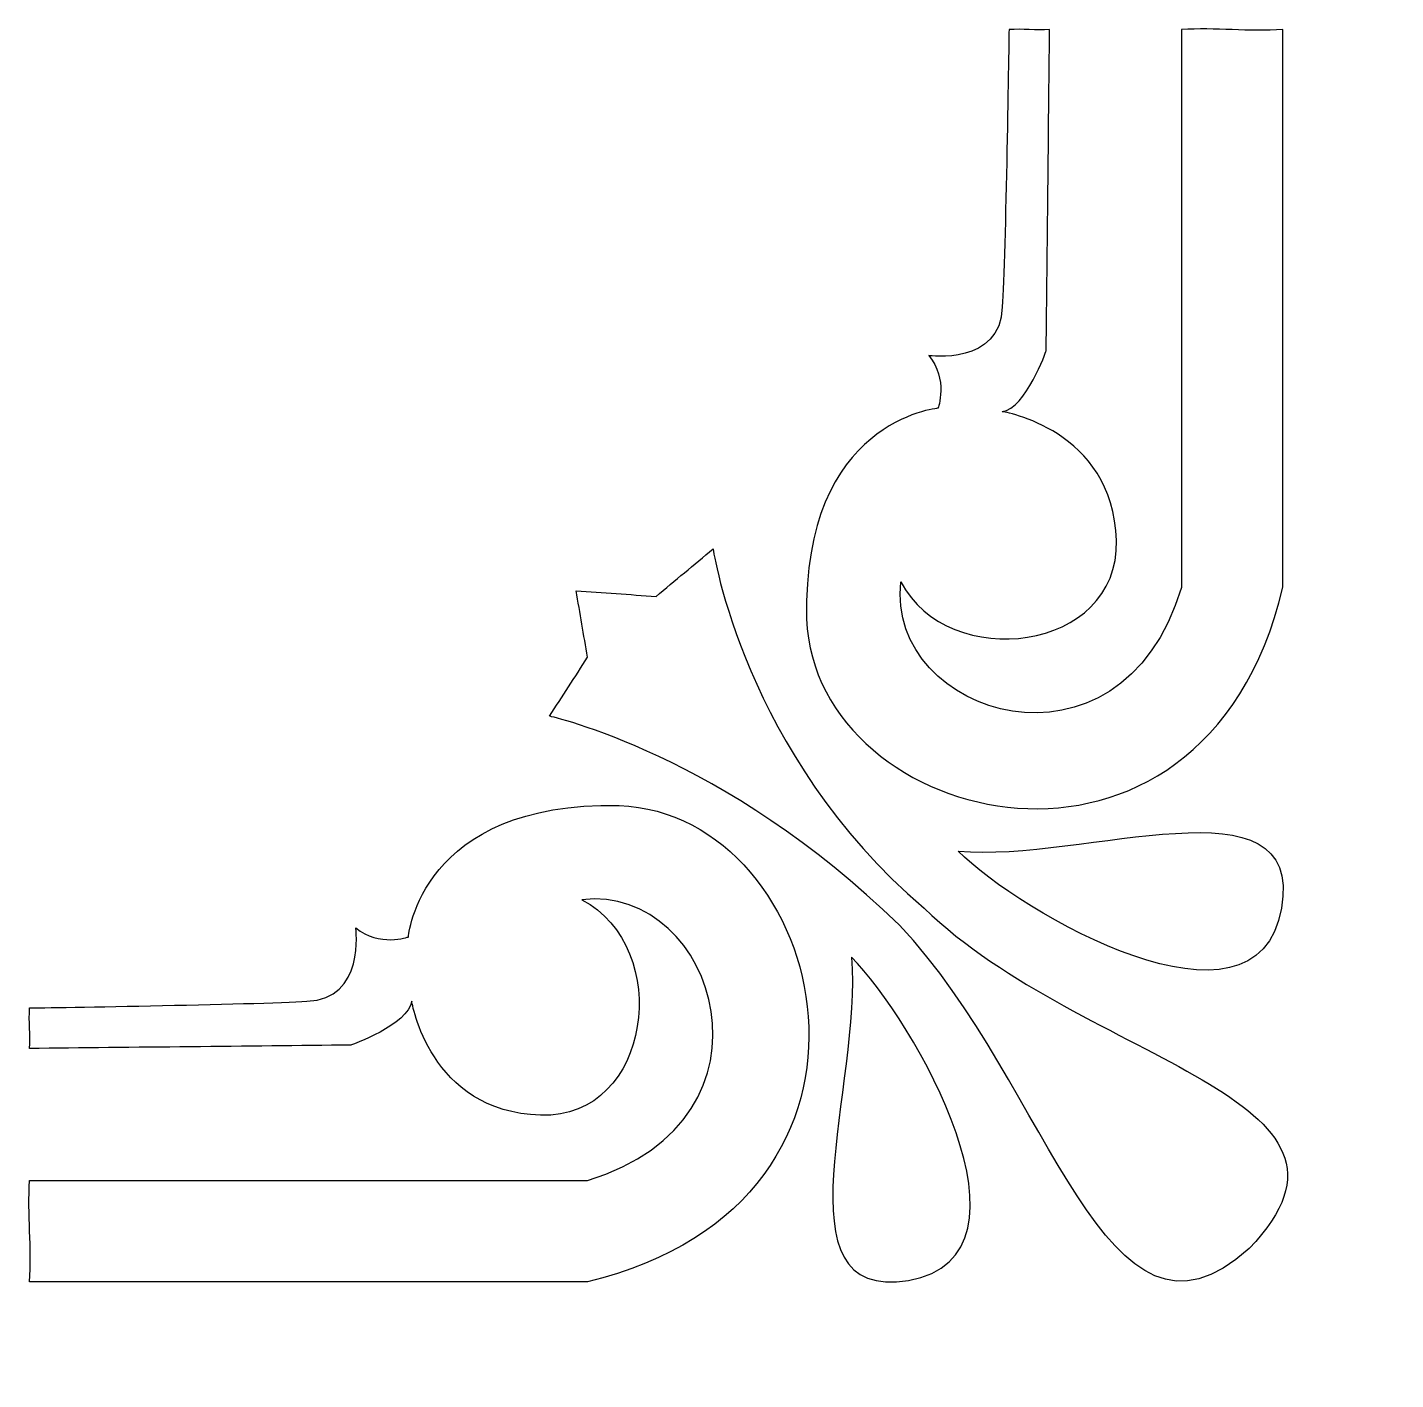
# Model space of a CAD drawing. Header units: centimetres. Extents: x -8.1 to 11, y -11.6 to 7.4.
import ezdxf

# ---------------------------------------------------------------- set-up
doc = ezdxf.new("R2010")
doc.units = ezdxf.units.CM
doc.header["$MEASUREMENT"] = 0
doc.layers.add('layer 1', color=7, linetype='Continuous')

msp = doc.modelspace()

# ---------------------------------------------------------------- linework, layer by layer
at = {"layer": 'layer 1', "color": 242}
for points, knots in [([(9.43559, -0.4537), (8.31095, -5.1651), (2.87733, -3.84212), (2.76493, -0.89756), (2.76493, -0.89756), (2.70578, 1.88725), (4.60574, 2.05306), (4.60574, 2.05306), (4.60574, 2.05306), (4.60574, 2.05306), (4.75082, 2.46153), (4.47851, 2.78996), (4.47851, 2.78996), (4.47851, 2.78996), (5.48469, 2.65093), (5.50542, 3.47361), (5.50542, 3.47361), (5.55277, 4.13653), (5.60012, 7.35643), (5.60012, 7.35643), (5.60012, 7.35643), (5.78952, 7.37219), (5.97893, 7.34064), (6.16834, 7.35643), (6.16834, 7.35643), (6.15257, 5.92009), (6.13678, 4.29434), (6.12099, 2.85804), (6.12099, 2.85804), (6.12099, 2.85804), (5.83688, 2.05306), (5.50542, 2.00571), (5.50542, 2.00571), (5.50542, 2.00571), (7.05622, 1.76305), (7.10357, 0.20045), (7.10357, 0.20045), (7.15092, -1.36215), (4.74779, -1.65519), (4.08487, -0.37669), (4.08487, -0.37669), (3.86591, -2.26199), (7.16269, -3.29782), (8.01505, -0.45657), (8.01505, -0.45657), (8.01505, 2.11617), (8.01505, 4.78365), (8.01505, 7.35643), (8.01505, 7.35643), (8.48856, 7.38799), (8.96208, 7.32484), (9.43559, 7.35643), (9.43559, 7.35643), (9.43559, 4.67316), (9.43559, 2.22954), (9.43559, -0.4537)], [0, 0, 0, 0, 0.06666667, 0.06666667, 0.06666667, 0.06666667, 0.13333333, 0.13333333, 0.13333333, 0.13333333, 0.2, 0.2, 0.2, 0.2, 0.26666667, 0.26666667, 0.26666667, 0.26666667, 0.33333333, 0.33333333, 0.33333333, 0.33333333, 0.4, 0.4, 0.4, 0.4, 0.46666667, 0.46666667, 0.46666667, 0.46666667, 0.53333333, 0.53333333, 0.53333333, 0.53333333, 0.6, 0.6, 0.6, 0.6, 0.66666667, 0.66666667, 0.66666667, 0.66666667, 0.73333333, 0.73333333, 0.73333333, 0.73333333, 0.8, 0.8, 0.8, 0.8, 0.86666667, 0.86666667, 0.86666667, 0.86666667, 1, 1, 1, 1]), ([(8.96372, -9.715), (11.01386, -7.58499), (6.67396, -7.13236), (4.41082, -4.9491), (4.41082, -4.9491), (1.88143, -2.79246), (1.45543, 0.08306), (1.45543, 0.08306), (1.45543, 0.08306), (1.18918, -0.13884), (0.92292, -0.36071), (0.65667, -0.58257), (0.65667, -0.58257), (0.28392, -0.55595), (-0.08883, -0.52932), (-0.46158, -0.5027), (-0.46158, -0.5027), (-0.40833, -0.81333), (-0.35508, -1.12397), (-0.30183, -1.43458), (-0.30183, -1.43458), (-0.47931, -1.70973), (-0.65682, -1.98484), (-0.83434, -2.25996), (-0.83434, -2.25996), (-0.83434, -2.25996), (1.61518, -2.79246), (4.06469, -5.18872), (4.06469, -5.18872), (6.1947, -7.42524), (6.94021, -11.55214), (8.96372, -9.715)], [0, 0, 0, 0, 0.11111111, 0.11111111, 0.11111111, 0.11111111, 0.22222222, 0.22222222, 0.22222222, 0.22222222, 0.33333333, 0.33333333, 0.33333333, 0.33333333, 0.44444444, 0.44444444, 0.44444444, 0.44444444, 0.55555556, 0.55555556, 0.55555556, 0.55555556, 0.66666667, 0.66666667, 0.66666667, 0.66666667, 0.77777778, 0.77777778, 0.77777778, 0.77777778, 1, 1, 1, 1]), ([(9.41635, -4.9491), (9.73585, -3.05871), (6.64733, -4.31009), (4.89007, -4.15034), (4.89007, -4.15034), (5.75284, -5.01888), (9.07199, -6.92774), (9.41635, -4.9491)], [0, 0, 0, 0, 0.33333333, 0.33333333, 0.33333333, 0.33333333, 1, 1, 1, 1]), ([(-0.30477, -10.18123), (4.40663, -9.05659), (3.08365, -3.62297), (0.13909, -3.51057), (0.13909, -3.51057), (-2.64572, -3.45142), (-2.81153, -5.35138), (-2.81153, -5.35138), (-2.81153, -5.35138), (-2.81153, -5.35138), (-3.22, -5.49646), (-3.54843, -5.22415), (-3.54843, -5.22415), (-3.54843, -5.22415), (-3.4094, -6.23033), (-4.23207, -6.25105), (-4.23207, -6.25105), (-4.895, -6.29841), (-8.1149, -6.34576), (-8.1149, -6.34576), (-8.1149, -6.34576), (-8.13066, -6.53516), (-8.0991, -6.72457), (-8.1149, -6.91398), (-8.1149, -6.91398), (-6.67856, -6.89821), (-5.05281, -6.88242), (-3.6165, -6.86662), (-3.6165, -6.86662), (-3.6165, -6.86662), (-2.81153, -6.58252), (-2.76418, -6.25105), (-2.76418, -6.25105), (-2.76418, -6.25105), (-2.52152, -7.80186), (-0.95892, -7.84921), (-0.95892, -7.84921), (0.60368, -7.89656), (0.89672, -5.49343), (-0.38177, -4.83051), (-0.38177, -4.83051), (1.50352, -4.61154), (2.53935, -7.90833), (-0.3019, -8.76069), (-0.3019, -8.76069), (-2.87464, -8.76069), (-5.54212, -8.76069), (-8.1149, -8.76069), (-8.1149, -8.76069), (-8.14646, -9.2342), (-8.08331, -9.70772), (-8.1149, -10.18123), (-8.1149, -10.18123), (-5.43162, -10.18123), (-2.98801, -10.18123), (-0.30477, -10.18123)], [0, 0, 0, 0, 0.06666667, 0.06666667, 0.06666667, 0.06666667, 0.13333333, 0.13333333, 0.13333333, 0.13333333, 0.2, 0.2, 0.2, 0.2, 0.26666667, 0.26666667, 0.26666667, 0.26666667, 0.33333333, 0.33333333, 0.33333333, 0.33333333, 0.4, 0.4, 0.4, 0.4, 0.46666667, 0.46666667, 0.46666667, 0.46666667, 0.53333333, 0.53333333, 0.53333333, 0.53333333, 0.6, 0.6, 0.6, 0.6, 0.66666667, 0.66666667, 0.66666667, 0.66666667, 0.73333333, 0.73333333, 0.73333333, 0.73333333, 0.8, 0.8, 0.8, 0.8, 0.86666667, 0.86666667, 0.86666667, 0.86666667, 1, 1, 1, 1]), ([(4.19063, -10.16199), (2.30024, -10.48149), (3.55163, -7.39297), (3.39187, -5.63571), (3.39187, -5.63571), (4.26042, -6.49848), (6.16927, -9.81763), (4.19063, -10.16199)], [0, 0, 0, 0, 0.33333333, 0.33333333, 0.33333333, 0.33333333, 1, 1, 1, 1])]:
    msp.add_open_spline(points, degree=3, knots=knots, dxfattribs=at)

doc.saveas('drawing.dxf')
